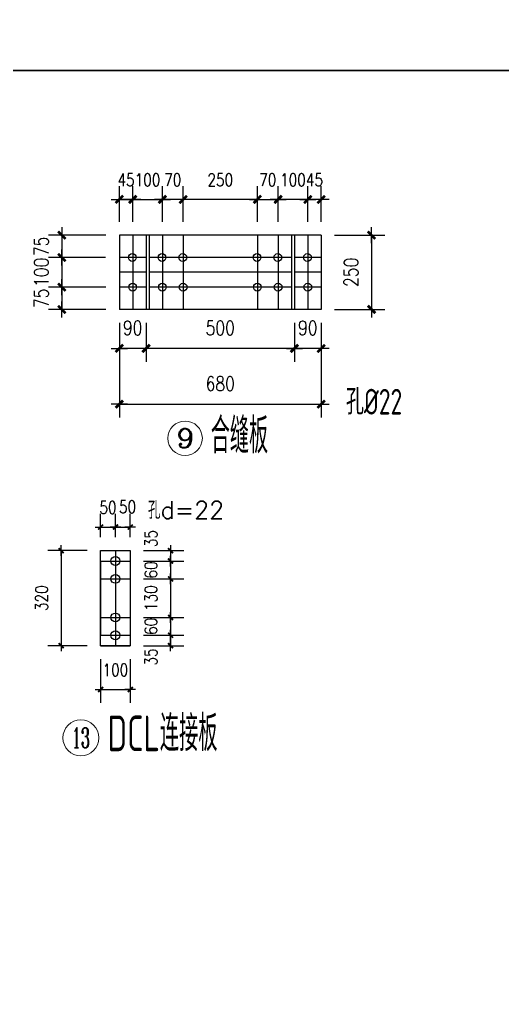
# Model space of a CAD drawing. Header units: millimetres. Extents: x 2451220 to 4527627, y -5186613 to -1639140.
# Drawn here: x 2491693 to 2494944, y -1795313 to -1788656 of the extents above; entities that cross this region are included whole.
import ezdxf
from ezdxf.enums import TextEntityAlignment as Align

# ---------------------------------------------------------------- set-up
doc = ezdxf.new("R2010")
doc.units = ezdxf.units.MM
doc.header["$LTSCALE"] = 1000
doc.header["$PDMODE"] = 34
doc.linetypes.add('CENTER', pattern=[50.8, 31.75, -6.35, 6.35, -6.35])
doc.layers.add('轴线层', color=1, linetype='CENTER', lineweight=15)
doc.layers.add('钢架', color=7, linetype='Continuous', lineweight=25)
doc.styles.add('COMPLEX', font='COMPLEX')
doc.styles.add('DIM_FONT', font='simplex.shx', dxfattribs={"width": 0.8, "bigfont": 'hztxt.shx'})
doc.styles.add('hz', font='gbenor.shx', dxfattribs={"width": 0.75, "height": 100, "bigfont": 'gbcbig.shx'})
doc.styles.get("Standard").update_dxf_attribs({"font": 'txt', "bigfont": 'gbcbig.shx'})
doc.styles.add('TSSD_Label', font='Tssdeng.shx', dxfattribs={"width": 0.7, "bigfont": 'hztxt.shx'})
doc.dimstyles.new('WGH(2)', dxfattribs={"dimscale": 1.2, "dimtxt": 100, "dimasz": 0.5, "dimexe": 75, "dimexo": 75, "dimgap": 75, "dimtad": 1, "dimdec": 0, "dimlfac": 0.5, "dimzin": 0, "dimdsep": 46, "dimtxsty": 'DIM_FONT', "dimblk1": '_DIMX', "dimblk2": '_DIMX', "dimsah": 1, "dimcen": 0.09, "dimclrd": 3, "dimclre": 3, "dimclrt": 7, "dimadec": 0, "dimazin": 0, "dimtfac": 1, "dimtdec": 0, "dimtix": 1, "dimtmove": 2, "dimatfit": 3, "dimldrblk": '_DIMX', "dimfxl": 1, "dimtolj": 1, "dimtzin": 0, "dimarcsym": 0})

# ---------------------------------------------------------------- blocks, each defined once
blk = doc.blocks.new('_DIMX')
blk.add_line((-150, 0), (150, 0))
at = {"const_width": 50}
blk.add_lwpolyline([(-70, -70), (70, 70)], dxfattribs=at)
blk = doc.blocks.new('*D2335')
at = {"color": 3, "lineweight": -2}
for p, q in [((2493633.8, -1790017.1), (2493633.8, -1789776.3)), ((2493723.8, -1790017.1), (2493723.8, -1789776.3)), ((2493633.4, -1789866.3), (2493633, -1789866.3)), ((2493723.8, -1789866.3), (2493633.8, -1789866.3)), ((2493724.1, -1789866.3), (2493724.5, -1789866.3))]:
    blk.add_line(p, q, dxfattribs=at)
at = {"layer": 'Defpoints', "color": 0}
for p in [(2493633.8, -1789866.3), (2493633.8, -1790107.1), (2493723.8, -1790107.1)]:
    blk.add_point(p, dxfattribs=at)
at = {"color": 3, "lineweight": -2, "xscale": 0.36, "yscale": 0.36, "zscale": 0.36}
blk.add_blockref('_DIMX', (2493633.8, -1789866.3), dxfattribs=at)
at = {"color": 3, "lineweight": -2, "xscale": 0.36, "yscale": 0.36, "zscale": 0.36, "rotation": 180}
blk.add_blockref('_DIMX', (2493723.8, -1789866.3), dxfattribs=at)
at = {"color": 7, "insert": (2493678.8, -1789734.3), "char_height": 84, "attachment_point": 5, "style": 'DIM_FONT'}
blk.add_mtext('\\A1;45', dxfattribs=at)
blk = doc.blocks.new('*D2336')
at = {"color": 3, "lineweight": -2}
for p, q in [((2493433.8, -1790017.1), (2493433.8, -1789776.3)), ((2493633.8, -1789927.1), (2493633.8, -1789776.3)), ((2493433.4, -1789866.3), (2493433, -1789866.3)), ((2493633.8, -1789866.3), (2493433.8, -1789866.3)), ((2493634.1, -1789866.3), (2493634.5, -1789866.3))]:
    blk.add_line(p, q, dxfattribs=at)
at = {"layer": 'Defpoints', "color": 0}
for p in [(2493433.8, -1789866.3), (2493633.8, -1790017.1), (2493433.8, -1790107.1)]:
    blk.add_point(p, dxfattribs=at)
at = {"color": 3, "lineweight": -2, "xscale": 0.36, "yscale": 0.36, "zscale": 0.36}
blk.add_blockref('_DIMX', (2493433.8, -1789866.3), dxfattribs=at)
at = {"color": 3, "lineweight": -2, "xscale": 0.36, "yscale": 0.36, "zscale": 0.36, "rotation": 180}
blk.add_blockref('_DIMX', (2493633.8, -1789866.3), dxfattribs=at)
at = {"color": 7, "insert": (2493533.8, -1789734.3), "char_height": 84, "attachment_point": 5, "style": 'DIM_FONT'}
blk.add_mtext('\\A1;100', dxfattribs=at)
blk = doc.blocks.new('*D510')
at = {"color": 3, "lineweight": -2}
for p, q in [((2492793.8, -1790017.1), (2492793.8, -1789776.3)), ((2493293.8, -1790017.1), (2493293.8, -1789776.3)), ((2493293.4, -1789866.3), (2492794.1, -1789866.3))]:
    blk.add_line(p, q, dxfattribs=at)
at = {"layer": 'Defpoints', "color": 0}
for p in [(2492793.8, -1789866.3), (2492793.8, -1790107.1), (2493293.8, -1790107.1)]:
    blk.add_point(p, dxfattribs=at)
at = {"color": 3, "lineweight": -2, "xscale": 0.36, "yscale": 0.36, "zscale": 0.36, "rotation": 180}
blk.add_blockref('_DIMX', (2492793.8, -1789866.3), dxfattribs=at)
at = {"color": 3, "lineweight": -2, "xscale": 0.36, "yscale": 0.36, "zscale": 0.36}
blk.add_blockref('_DIMX', (2493293.8, -1789866.3), dxfattribs=at)
at = {"color": 7, "insert": (2493043.8, -1789734.3), "char_height": 84, "attachment_point": 5, "style": 'DIM_FONT'}
blk.add_mtext('\\A1;250', dxfattribs=at)
blk = doc.blocks.new('*D2337')
at = {"color": 3, "lineweight": -2}
for p, q in [((2492363.8, -1790017.1), (2492363.8, -1789776.3)), ((2492453.8, -1790017.1), (2492453.8, -1789776.3)), ((2492363.4, -1789866.3), (2492363, -1789866.3)), ((2492453.8, -1789866.3), (2492363.8, -1789866.3)), ((2492454.1, -1789866.3), (2492454.5, -1789866.3))]:
    blk.add_line(p, q, dxfattribs=at)
at = {"layer": 'Defpoints', "color": 0}
for p in [(2492363.8, -1789866.3), (2492363.8, -1790107.1), (2492453.8, -1790107.1)]:
    blk.add_point(p, dxfattribs=at)
at = {"color": 3, "lineweight": -2, "xscale": 0.36, "yscale": 0.36, "zscale": 0.36}
blk.add_blockref('_DIMX', (2492363.8, -1789866.3), dxfattribs=at)
at = {"color": 3, "lineweight": -2, "xscale": 0.36, "yscale": 0.36, "zscale": 0.36, "rotation": 180}
blk.add_blockref('_DIMX', (2492453.8, -1789866.3), dxfattribs=at)
at = {"color": 7, "insert": (2492408.8, -1789734.3), "char_height": 84, "attachment_point": 5, "style": 'DIM_FONT'}
blk.add_mtext('\\A1;45', dxfattribs=at)
blk = doc.blocks.new('*D2338')
at = {"color": 3, "lineweight": -2}
for p, q in [((2493813.8, -1790107.1), (2494153.6, -1790107.1)), ((2494063.6, -1790107.5), (2494063.6, -1790606.7)), ((2493813.8, -1790607.1), (2494153.6, -1790607.1))]:
    blk.add_line(p, q, dxfattribs=at)
at = {"layer": 'Defpoints', "color": 0}
for p in [(2493723.8, -1790107.1), (2493723.8, -1790607.1), (2494063.6, -1790607.1)]:
    blk.add_point(p, dxfattribs=at)
at = {"color": 3, "lineweight": -2, "xscale": 0.36, "yscale": 0.36, "zscale": 0.36}
for p, rotation in [((2494063.6, -1790107.1), 90), ((2494063.6, -1790607.1), 270)]:
    blk.add_blockref('_DIMX', p, dxfattribs=dict(at, rotation=rotation))
at = {"color": 7, "insert": (2493925.6, -1790357.1), "char_height": 96, "attachment_point": 5, "rotation": 90, "style": 'DIM_FONT'}
blk.add_mtext('\\A1;250', dxfattribs=at)
blk = doc.blocks.new('*D511')
at = {"color": 3, "lineweight": -2}
for p, q in [((2493543.8, -1790697.1), (2493543.8, -1790959.5)), ((2493723.8, -1790697.1), (2493723.8, -1790959.5)), ((2493543.4, -1790869.5), (2493543, -1790869.5)), ((2493723.8, -1790869.5), (2493543.8, -1790869.5)), ((2493724.1, -1790869.5), (2493724.5, -1790869.5))]:
    blk.add_line(p, q, dxfattribs=at)
at = {"layer": 'Defpoints', "color": 0}
for p in [(2493543.8, -1790607.1), (2493723.8, -1790607.1), (2493543.8, -1790869.5)]:
    blk.add_point(p, dxfattribs=at)
at = {"color": 3, "lineweight": -2, "xscale": 0.36, "yscale": 0.36, "zscale": 0.36}
blk.add_blockref('_DIMX', (2493543.8, -1790869.5), dxfattribs=at)
at = {"color": 3, "lineweight": -2, "xscale": 0.36, "yscale": 0.36, "zscale": 0.36, "rotation": 180}
blk.add_blockref('_DIMX', (2493723.8, -1790869.5), dxfattribs=at)
at = {"color": 7, "insert": (2493633.8, -1790731.5), "char_height": 96, "attachment_point": 5, "style": 'DIM_FONT'}
blk.add_mtext('\\A1;90', dxfattribs=at)
blk = doc.blocks.new('*D2339')
at = {"color": 3, "lineweight": -2}
for p, q in [((2492543.8, -1790697.1), (2492543.8, -1790959.5)), ((2493543.8, -1790697.1), (2493543.8, -1790959.5)), ((2493543.4, -1790869.5), (2492544.1, -1790869.5))]:
    blk.add_line(p, q, dxfattribs=at)
at = {"layer": 'Defpoints', "color": 0}
for p in [(2492543.8, -1790607.1), (2493543.8, -1790607.1), (2492543.8, -1790869.5)]:
    blk.add_point(p, dxfattribs=at)
at = {"color": 3, "lineweight": -2, "xscale": 0.36, "yscale": 0.36, "zscale": 0.36, "rotation": 180}
blk.add_blockref('_DIMX', (2492543.8, -1790869.5), dxfattribs=at)
at = {"color": 3, "lineweight": -2, "xscale": 0.36, "yscale": 0.36, "zscale": 0.36}
blk.add_blockref('_DIMX', (2493543.8, -1790869.5), dxfattribs=at)
at = {"color": 7, "insert": (2493043.8, -1790731.5), "char_height": 96, "attachment_point": 5, "style": 'DIM_FONT'}
blk.add_mtext('\\A1;500', dxfattribs=at)
blk = doc.blocks.new('*D2340')
at = {"color": 3, "lineweight": -2}
for p, q in [((2492363.8, -1790697.1), (2492363.8, -1790959.5)), ((2492543.8, -1790697.1), (2492543.8, -1790959.5)), ((2492363.4, -1790869.5), (2492363, -1790869.5)), ((2492543.8, -1790869.5), (2492363.8, -1790869.5)), ((2492544.1, -1790869.5), (2492544.5, -1790869.5))]:
    blk.add_line(p, q, dxfattribs=at)
at = {"layer": 'Defpoints', "color": 0}
for p in [(2492363.8, -1790607.1), (2492543.8, -1790607.1), (2492363.8, -1790869.5)]:
    blk.add_point(p, dxfattribs=at)
at = {"color": 3, "lineweight": -2, "xscale": 0.36, "yscale": 0.36, "zscale": 0.36}
blk.add_blockref('_DIMX', (2492363.8, -1790869.5), dxfattribs=at)
at = {"color": 3, "lineweight": -2, "xscale": 0.36, "yscale": 0.36, "zscale": 0.36, "rotation": 180}
blk.add_blockref('_DIMX', (2492543.8, -1790869.5), dxfattribs=at)
at = {"color": 7, "insert": (2492453.8, -1790731.5), "char_height": 96, "attachment_point": 5, "style": 'DIM_FONT'}
blk.add_mtext('\\A1;90', dxfattribs=at)
blk = doc.blocks.new('*D2341')
at = {"color": 3, "lineweight": -2}
for p, q in [((2492363.8, -1790697.1), (2492363.8, -1791335.1)), ((2493723.8, -1790697.1), (2493723.8, -1791335.1)), ((2492364.1, -1791245.1), (2493723.4, -1791245.1))]:
    blk.add_line(p, q, dxfattribs=at)
at = {"layer": 'Defpoints', "color": 0}
for p in [(2492363.8, -1790607.1), (2493723.8, -1790607.1), (2493723.8, -1791245.1)]:
    blk.add_point(p, dxfattribs=at)
at = {"color": 3, "lineweight": -2, "xscale": 0.36, "yscale": 0.36, "zscale": 0.36, "rotation": 180}
blk.add_blockref('_DIMX', (2492363.8, -1791245.1), dxfattribs=at)
at = {"color": 3, "lineweight": -2, "xscale": 0.36, "yscale": 0.36, "zscale": 0.36}
blk.add_blockref('_DIMX', (2493723.8, -1791245.1), dxfattribs=at)
at = {"color": 7, "insert": (2493043.8, -1791107.1), "char_height": 96, "attachment_point": 5, "style": 'DIM_FONT'}
blk.add_mtext('\\A1;680', dxfattribs=at)
blk = doc.blocks.new('*D512')
at = {"color": 3, "lineweight": -2}
for p, q in [((2492273.8, -1790107.1), (2491886.3, -1790107.1)), ((2491976.3, -1790106.7), (2491976.3, -1790106.4)), ((2491976.3, -1790107.1), (2491976.3, -1790257.3)), ((2492271.6, -1790257.3), (2491886.3, -1790257.3)), ((2491976.3, -1790257.7), (2491976.3, -1790258.1))]:
    blk.add_line(p, q, dxfattribs=at)
at = {"layer": 'Defpoints', "color": 0}
for p in [(2492363.8, -1790107.1), (2491976.3, -1790257.3), (2492361.6, -1790257.3)]:
    blk.add_point(p, dxfattribs=at)
at = {"color": 3, "lineweight": -2, "xscale": 0.36, "yscale": 0.36, "zscale": 0.36}
for p, rotation in [((2491976.3, -1790107.1), 270), ((2491976.3, -1790257.3), 90)]:
    blk.add_blockref('_DIMX', p, dxfattribs=dict(at, rotation=rotation))
at = {"color": 7, "insert": (2491838.3, -1790182.2), "char_height": 96, "attachment_point": 5, "rotation": 90, "style": 'DIM_FONT'}
blk.add_mtext('\\A1;75', dxfattribs=at)
blk = doc.blocks.new('*D2342')
at = {"color": 3, "lineweight": -2}
for p, q in [((2492271.6, -1790257.3), (2491886.3, -1790257.3)), ((2491976.3, -1790257), (2491976.3, -1790256.6)), ((2491976.3, -1790257.3), (2491976.3, -1790457.1)), ((2492273.8, -1790457.1), (2491886.3, -1790457.1)), ((2491976.3, -1790457.5), (2491976.3, -1790457.8))]:
    blk.add_line(p, q, dxfattribs=at)
at = {"layer": 'Defpoints', "color": 0}
for p in [(2492361.6, -1790257.3), (2491976.3, -1790457.1), (2492363.8, -1790457.1)]:
    blk.add_point(p, dxfattribs=at)
at = {"color": 3, "lineweight": -2, "xscale": 0.36, "yscale": 0.36, "zscale": 0.36}
for p, rotation in [((2491976.3, -1790257.3), 270), ((2491976.3, -1790457.1), 90)]:
    blk.add_blockref('_DIMX', p, dxfattribs=dict(at, rotation=rotation))
at = {"color": 7, "insert": (2491838.3, -1790357.2), "char_height": 96, "attachment_point": 5, "rotation": 90, "style": 'DIM_FONT'}
blk.add_mtext('\\A1;100', dxfattribs=at)
blk = doc.blocks.new('*D2343')
at = {"color": 3, "lineweight": -2}
for p, q in [((2492273.8, -1790457.1), (2491886.3, -1790457.1)), ((2491976.3, -1790456.7), (2491976.3, -1790456.4)), ((2491976.3, -1790457.1), (2491976.3, -1790607.1)), ((2492273.8, -1790607.1), (2491886.3, -1790607.1)), ((2491976.3, -1790607.5), (2491976.3, -1790607.8))]:
    blk.add_line(p, q, dxfattribs=at)
at = {"layer": 'Defpoints', "color": 0}
for p in [(2492363.8, -1790457.1), (2491976.3, -1790607.1), (2492363.8, -1790607.1)]:
    blk.add_point(p, dxfattribs=at)
at = {"color": 3, "lineweight": -2, "xscale": 0.36, "yscale": 0.36, "zscale": 0.36}
for p, rotation in [((2491976.3, -1790457.1), 270), ((2491976.3, -1790607.1), 90)]:
    blk.add_blockref('_DIMX', p, dxfattribs=dict(at, rotation=rotation))
at = {"color": 7, "insert": (2491838.3, -1790532.1), "char_height": 96, "attachment_point": 5, "rotation": 90, "style": 'DIM_FONT'}
blk.add_mtext('\\A1;75', dxfattribs=at)
blk = doc.blocks.new('*D2344')
at = {"color": 3, "lineweight": -2}
for p, q in [((2492453.8, -1789927.1), (2492453.8, -1789776.3)), ((2492653.8, -1790017.1), (2492653.8, -1789776.3)), ((2492453.4, -1789866.3), (2492453, -1789866.3)), ((2492453.8, -1789866.3), (2492653.8, -1789866.3)), ((2492654.1, -1789866.3), (2492654.5, -1789866.3))]:
    blk.add_line(p, q, dxfattribs=at)
at = {"layer": 'Defpoints', "color": 0}
for p in [(2492653.8, -1789866.3), (2492453.8, -1790017.1), (2492653.8, -1790107.1)]:
    blk.add_point(p, dxfattribs=at)
at = {"color": 3, "lineweight": -2, "xscale": 0.36, "yscale": 0.36, "zscale": 0.36}
blk.add_blockref('_DIMX', (2492453.8, -1789866.3), dxfattribs=at)
at = {"color": 3, "lineweight": -2, "xscale": 0.36, "yscale": 0.36, "zscale": 0.36, "rotation": 180}
blk.add_blockref('_DIMX', (2492653.8, -1789866.3), dxfattribs=at)
at = {"color": 7, "insert": (2492553.8, -1789734.3), "char_height": 84, "attachment_point": 5, "style": 'DIM_FONT'}
blk.add_mtext('\\A1;100', dxfattribs=at)
blk = doc.blocks.new('*D513')
at = {"color": 3, "lineweight": -2}
for p, q in [((2492653.8, -1790017.1), (2492653.8, -1789776.3)), ((2492793.8, -1790017.1), (2492793.8, -1789776.3)), ((2492653.4, -1789866.3), (2492653, -1789866.3)), ((2492793.8, -1789866.3), (2492653.8, -1789866.3)), ((2492794.1, -1789866.3), (2492794.5, -1789866.3))]:
    blk.add_line(p, q, dxfattribs=at)
at = {"layer": 'Defpoints', "color": 0}
for p in [(2492653.8, -1789866.3), (2492653.8, -1790107.1), (2492793.8, -1790107.1)]:
    blk.add_point(p, dxfattribs=at)
at = {"color": 3, "lineweight": -2, "xscale": 0.36, "yscale": 0.36, "zscale": 0.36}
blk.add_blockref('_DIMX', (2492653.8, -1789866.3), dxfattribs=at)
at = {"color": 3, "lineweight": -2, "xscale": 0.36, "yscale": 0.36, "zscale": 0.36, "rotation": 180}
blk.add_blockref('_DIMX', (2492793.8, -1789866.3), dxfattribs=at)
at = {"color": 7, "insert": (2492723.8, -1789734.3), "char_height": 84, "attachment_point": 5, "style": 'DIM_FONT'}
blk.add_mtext('\\A1;70', dxfattribs=at)
blk = doc.blocks.new('轴线标号')
at = {"lineweight": 13}
blk.add_circle((0, 0), 0.5, dxfattribs=at)
at = {"layer": '钢架', "lineweight": 13, "style": 'COMPLEX', "width": 1.041667}
blk.add_attdef('A', text='', height=0.56, dxfattribs=at).set_placement((-0.25, -0.28), (0.25, -0.28), align=Align.FIT)
blk = doc.blocks.new('*D2351')
at = {"color": 3, "lineweight": -2}
for p, q in [((2492147.3, -1792231.4), (2491882.2, -1792231.4)), ((2491972.2, -1792231.6), (2491972.2, -1792871.1)), ((2492147.3, -1792871.4), (2491882.2, -1792871.4))]:
    blk.add_line(p, q, dxfattribs=at)
at = {"layer": 'Defpoints', "color": 0}
for p in [(2492237.3, -1792231.4), (2491972.2, -1792871.4), (2492237.3, -1792871.4)]:
    blk.add_point(p, dxfattribs=at)
at = {"color": 3, "lineweight": -2, "xscale": 0.24, "yscale": 0.24, "zscale": 0.24}
for p, rotation in [((2491972.2, -1792231.4), 90), ((2491972.2, -1792871.4), 270)]:
    blk.add_blockref('_DIMX', p, dxfattribs=dict(at, rotation=rotation))
at = {"color": 7, "insert": (2491840.2, -1792551.4), "char_height": 84, "attachment_point": 5, "rotation": 90, "style": 'DIM_FONT'}
blk.add_mtext('\\A1;320', dxfattribs=at)
blk = doc.blocks.new('*D2352')
at = {"color": 3, "lineweight": -2}
for p, q in [((2492527.3, -1792231.4), (2492798.9, -1792231.4)), ((2492708.9, -1792231.1), (2492708.9, -1792230.9)), ((2492708.9, -1792231.4), (2492708.9, -1792301.4)), ((2492527.3, -1792301.4), (2492798.9, -1792301.4)), ((2492708.9, -1792301.6), (2492708.9, -1792301.9))]:
    blk.add_line(p, q, dxfattribs=at)
at = {"layer": 'Defpoints', "color": 0}
for p in [(2492437.3, -1792231.4), (2492437.3, -1792301.4), (2492708.9, -1792301.4)]:
    blk.add_point(p, dxfattribs=at)
at = {"color": 3, "lineweight": -2, "xscale": 0.24, "yscale": 0.24, "zscale": 0.24}
for p, rotation in [((2492708.9, -1792231.4), 270), ((2492708.9, -1792301.4), 90)]:
    blk.add_blockref('_DIMX', p, dxfattribs=dict(at, rotation=rotation))
at = {"color": 7, "insert": (2492576.9, -1792150.1), "char_height": 84, "attachment_point": 5, "rotation": 90, "style": 'DIM_FONT'}
blk.add_mtext('\\A1;35', dxfattribs=at)
blk = doc.blocks.new('*D2353')
at = {"color": 3, "lineweight": -2}
for p, q in [((2492527.3, -1792301.4), (2492798.9, -1792301.4)), ((2492708.9, -1792301.1), (2492708.9, -1792300.9)), ((2492708.9, -1792301.4), (2492708.9, -1792421.4)), ((2492527.3, -1792421.4), (2492798.9, -1792421.4)), ((2492708.9, -1792421.6), (2492708.9, -1792421.9))]:
    blk.add_line(p, q, dxfattribs=at)
at = {"layer": 'Defpoints', "color": 0}
for p in [(2492437.3, -1792301.4), (2492437.3, -1792421.4), (2492708.9, -1792421.4)]:
    blk.add_point(p, dxfattribs=at)
at = {"color": 3, "lineweight": -2, "xscale": 0.24, "yscale": 0.24, "zscale": 0.24}
for p, rotation in [((2492708.9, -1792301.4), 270), ((2492708.9, -1792421.4), 90)]:
    blk.add_blockref('_DIMX', p, dxfattribs=dict(at, rotation=rotation))
at = {"color": 7, "insert": (2492576.9, -1792361.4), "char_height": 84, "attachment_point": 5, "rotation": 90, "style": 'DIM_FONT'}
blk.add_mtext('\\A1;60', dxfattribs=at)
blk = doc.blocks.new('*D2354')
at = {"color": 3, "lineweight": -2}
for p, q in [((2492527.3, -1792421.4), (2492798.9, -1792421.4)), ((2492708.9, -1792421.1), (2492708.9, -1792420.9)), ((2492708.9, -1792421.4), (2492708.9, -1792681.4)), ((2492527.3, -1792681.4), (2492798.9, -1792681.4)), ((2492708.9, -1792681.6), (2492708.9, -1792681.9))]:
    blk.add_line(p, q, dxfattribs=at)
at = {"layer": 'Defpoints', "color": 0}
for p in [(2492437.3, -1792421.4), (2492437.3, -1792681.4), (2492708.9, -1792681.4)]:
    blk.add_point(p, dxfattribs=at)
at = {"color": 3, "lineweight": -2, "xscale": 0.24, "yscale": 0.24, "zscale": 0.24}
for p, rotation in [((2492708.9, -1792421.4), 270), ((2492708.9, -1792681.4), 90)]:
    blk.add_blockref('_DIMX', p, dxfattribs=dict(at, rotation=rotation))
at = {"color": 7, "insert": (2492576.9, -1792551.4), "char_height": 84, "attachment_point": 5, "rotation": 90, "style": 'DIM_FONT'}
blk.add_mtext('\\A1;130', dxfattribs=at)
blk = doc.blocks.new('*D2355')
at = {"color": 3, "lineweight": -2}
for p, q in [((2492527.3, -1792681.4), (2492798.9, -1792681.4)), ((2492708.9, -1792681.1), (2492708.9, -1792680.9)), ((2492708.9, -1792681.4), (2492708.9, -1792801.4)), ((2492527.3, -1792801.4), (2492798.9, -1792801.4)), ((2492708.9, -1792801.6), (2492708.9, -1792801.9))]:
    blk.add_line(p, q, dxfattribs=at)
at = {"layer": 'Defpoints', "color": 0}
for p in [(2492437.3, -1792681.4), (2492437.3, -1792801.4), (2492708.9, -1792801.4)]:
    blk.add_point(p, dxfattribs=at)
at = {"color": 3, "lineweight": -2, "xscale": 0.24, "yscale": 0.24, "zscale": 0.24}
for p, rotation in [((2492708.9, -1792681.4), 270), ((2492708.9, -1792801.4), 90)]:
    blk.add_blockref('_DIMX', p, dxfattribs=dict(at, rotation=rotation))
at = {"color": 7, "insert": (2492576.9, -1792741.4), "char_height": 84, "attachment_point": 5, "rotation": 90, "style": 'DIM_FONT'}
blk.add_mtext('\\A1;60', dxfattribs=at)
blk = doc.blocks.new('*D2356')
at = {"color": 3, "lineweight": -2}
for p, q in [((2492527.3, -1792801.4), (2492798.9, -1792801.4)), ((2492708.9, -1792801.1), (2492708.9, -1792800.9)), ((2492708.9, -1792801.4), (2492708.9, -1792871.4)), ((2492527.3, -1792871.4), (2492798.9, -1792871.4)), ((2492708.9, -1792871.6), (2492708.9, -1792871.9))]:
    blk.add_line(p, q, dxfattribs=at)
at = {"layer": 'Defpoints', "color": 0}
for p in [(2492437.3, -1792801.4), (2492437.3, -1792871.4), (2492708.9, -1792871.4)]:
    blk.add_point(p, dxfattribs=at)
at = {"color": 3, "lineweight": -2, "xscale": 0.24, "yscale": 0.24, "zscale": 0.24}
for p, rotation in [((2492708.9, -1792801.4), 270), ((2492708.9, -1792871.4), 90)]:
    blk.add_blockref('_DIMX', p, dxfattribs=dict(at, rotation=rotation))
at = {"color": 7, "insert": (2492576.9, -1792947.7), "char_height": 84, "attachment_point": 5, "rotation": 90, "style": 'DIM_FONT'}
blk.add_mtext('\\A1;35', dxfattribs=at)
blk = doc.blocks.new('*D2357')
at = {"color": 3, "lineweight": -2}
for p, q in [((2492237.3, -1792141.4), (2492237.3, -1791982.5)), ((2492337.3, -1792141.4), (2492337.3, -1791982.5)), ((2492237, -1792072.5), (2492236.8, -1792072.5)), ((2492237.3, -1792072.5), (2492337.3, -1792072.5)), ((2492337.5, -1792072.5), (2492337.7, -1792072.5))]:
    blk.add_line(p, q, dxfattribs=at)
at = {"layer": 'Defpoints', "color": 0}
for p in [(2492337.3, -1792072.5), (2492237.3, -1792231.4), (2492337.3, -1792231.4)]:
    blk.add_point(p, dxfattribs=at)
at = {"color": 3, "lineweight": -2, "xscale": 0.24, "yscale": 0.24, "zscale": 0.24}
blk.add_blockref('_DIMX', (2492237.3, -1792072.5), dxfattribs=at)
at = {"color": 3, "lineweight": -2, "xscale": 0.24, "yscale": 0.24, "zscale": 0.24, "rotation": 180}
blk.add_blockref('_DIMX', (2492337.3, -1792072.5), dxfattribs=at)
at = {"color": 7, "insert": (2492287.3, -1791940.5), "char_height": 84, "attachment_point": 5, "style": 'DIM_FONT'}
blk.add_mtext('\\A1;50', dxfattribs=at)
blk = doc.blocks.new('*D2358')
at = {"color": 3, "lineweight": -2}
for p, q in [((2492337.3, -1792141.4), (2492337.3, -1791982.5)), ((2492437.3, -1792141.4), (2492437.3, -1791982.5)), ((2492337, -1792072.5), (2492336.8, -1792072.5)), ((2492337.3, -1792072.5), (2492437.3, -1792072.5)), ((2492437.5, -1792072.5), (2492437.7, -1792072.5))]:
    blk.add_line(p, q, dxfattribs=at)
at = {"layer": 'Defpoints', "color": 0}
for p in [(2492437.3, -1792072.5), (2492337.3, -1792231.4), (2492437.3, -1792231.4)]:
    blk.add_point(p, dxfattribs=at)
at = {"color": 3, "lineweight": -2, "xscale": 0.24, "yscale": 0.24, "zscale": 0.24}
blk.add_blockref('_DIMX', (2492337.3, -1792072.5), dxfattribs=at)
at = {"color": 3, "lineweight": -2, "xscale": 0.24, "yscale": 0.24, "zscale": 0.24, "rotation": 180}
blk.add_blockref('_DIMX', (2492437.3, -1792072.5), dxfattribs=at)
at = {"color": 7, "insert": (2492419.1, -1791936.6), "char_height": 84, "attachment_point": 5, "style": 'DIM_FONT'}
blk.add_mtext('\\A1;50', dxfattribs=at)
blk = doc.blocks.new('*D2359')
at = {"color": 3, "lineweight": -2}
for p, q in [((2492237.3, -1792961.4), (2492237.3, -1793256.6)), ((2492437.3, -1792961.4), (2492437.3, -1793256.6)), ((2492237, -1793166.6), (2492236.8, -1793166.6)), ((2492237.3, -1793166.6), (2492437.3, -1793166.6)), ((2492437.5, -1793166.6), (2492437.7, -1793166.6))]:
    blk.add_line(p, q, dxfattribs=at)
at = {"layer": 'Defpoints', "color": 0}
for p in [(2492237.3, -1792871.4), (2492437.3, -1792871.4), (2492437.3, -1793166.6)]:
    blk.add_point(p, dxfattribs=at)
at = {"color": 3, "lineweight": -2, "xscale": 0.24, "yscale": 0.24, "zscale": 0.24}
blk.add_blockref('_DIMX', (2492237.3, -1793166.6), dxfattribs=at)
at = {"color": 3, "lineweight": -2, "xscale": 0.24, "yscale": 0.24, "zscale": 0.24, "rotation": 180}
blk.add_blockref('_DIMX', (2492437.3, -1793166.6), dxfattribs=at)
at = {"color": 7, "insert": (2492337.3, -1793034.6), "char_height": 84, "attachment_point": 5, "style": 'DIM_FONT'}
blk.add_mtext('\\A1;100', dxfattribs=at)
blk = doc.blocks.new('*D514')
at = {"color": 3, "lineweight": -2}
for p, q in [((2493293.8, -1790017.1), (2493293.8, -1789776.3)), ((2493433.8, -1790017.1), (2493433.8, -1789776.3)), ((2493293.4, -1789866.3), (2493293, -1789866.3)), ((2493293.8, -1789866.3), (2493433.8, -1789866.3)), ((2493434.1, -1789866.3), (2493434.5, -1789866.3))]:
    blk.add_line(p, q, dxfattribs=at)
at = {"layer": 'Defpoints', "color": 0}
for p in [(2493433.8, -1789866.3), (2493293.8, -1790107.1), (2493433.8, -1790107.1)]:
    blk.add_point(p, dxfattribs=at)
at = {"color": 3, "lineweight": -2, "xscale": 0.36, "yscale": 0.36, "zscale": 0.36}
blk.add_blockref('_DIMX', (2493293.8, -1789866.3), dxfattribs=at)
at = {"color": 3, "lineweight": -2, "xscale": 0.36, "yscale": 0.36, "zscale": 0.36, "rotation": 180}
blk.add_blockref('_DIMX', (2493433.8, -1789866.3), dxfattribs=at)
at = {"color": 7, "insert": (2493363.8, -1789734.3), "char_height": 84, "attachment_point": 5, "style": 'DIM_FONT'}
blk.add_mtext('\\A1;70', dxfattribs=at)

msp = doc.modelspace()

# ---------------------------------------------------------------- linework, layer by layer
for p, q in [((2493723.8, -1790107.1), (2492363.8, -1790107.1)), ((2492363.8, -1790107.1), (2492363.8, -1790607.1)), ((2492453.8, -1790107.1), (2492453.8, -1790607.1)), ((2492543.8, -1790107.1), (2492543.8, -1790607.1)), ((2492563.8, -1790107.1), (2492563.8, -1790607.1)), ((2492653.8, -1790107.1), (2492653.8, -1790607.1)), ((2492793.8, -1790107.1), (2492793.8, -1790607.1)), ((2493293.8, -1790107.1), (2493293.8, -1790607.1)), ((2493433.8, -1790107.1), (2493433.8, -1790607.1)), ((2493523.8, -1790107.1), (2493523.8, -1790607.1)), ((2493543.8, -1790107.1), (2493543.8, -1790607.1)), ((2493633.8, -1790107.1), (2493633.8, -1790607.1)), ((2493723.8, -1790107.1), (2493723.8, -1790607.1)), ((2492541.6, -1790257.3), (2492361.6, -1790257.3)), ((2493521.6, -1790257.3), (2492561.6, -1790257.3)), ((2493721.6, -1790257.3), (2493541.6, -1790257.3)), ((2492543.8, -1790357.1), (2492363.8, -1790357.1)), ((2493523.8, -1790357.1), (2492563.8, -1790357.1)), ((2493723.8, -1790357.1), (2493543.8, -1790357.1)), ((2492543.8, -1790457.1), (2492363.8, -1790457.1)), ((2493523.8, -1790457.1), (2492563.8, -1790457.1)), ((2493723.8, -1790457.1), (2493543.8, -1790457.1)), ((2493723.8, -1790607.1), (2492363.8, -1790607.1)), ((2492237.3, -1792231.4), (2492437.3, -1792231.4)), ((2492337.3, -1792231.4), (2492337.3, -1792871.4)), ((2492237.3, -1792301.4), (2492237.3, -1792801.4)), ((2492237.3, -1792301.4), (2492437.3, -1792301.4)), ((2492237.3, -1792301.4), (2492437.3, -1792301.4)), ((2492437.3, -1792301.4), (2492437.3, -1792801.4)), ((2492237.3, -1792421.4), (2492437.3, -1792421.4)), ((2492237.3, -1792681.4), (2492437.3, -1792681.4)), ((2492237.3, -1792801.4), (2492437.3, -1792801.4)), ((2492237.3, -1792871.4), (2492437.3, -1792871.4))]:
    msp.add_line(p, q)
for points in [[(2499972, -1788999.2), (2483552.7, -1788999.2), (2483552.7, -1776042.3), (2499972, -1776042.3)], [(2499972, -1801956.2), (2483552.7, -1801956.2), (2483552.7, -1788999.2), (2499972, -1788999.2)], [(2492237.3, -1792231.4), (2492437.3, -1792231.4), (2492437.3, -1792871.4), (2492237.3, -1792871.4)]]:
    msp.add_lwpolyline(points, close=True)
for centre, radius in [((2492451.6, -1790257.3), 26), ((2492651.6, -1790257.3), 26), ((2492791.6, -1790257.3), 26), ((2493291.6, -1790257.3), 26), ((2493431.6, -1790257.3), 26), ((2493631.6, -1790257.3), 26), ((2492453.8, -1790457.1), 26), ((2492653.8, -1790457.1), 26), ((2492793.8, -1790457.1), 26), ((2493293.8, -1790457.1), 26), ((2493433.8, -1790457.1), 26), ((2493633.8, -1790457.1), 26), ((2492337.3, -1792301.4), 30), ((2492337.3, -1792421.4), 30), ((2492337.3, -1792681.4), 30), ((2492337.3, -1792801.4), 30)]:
    msp.add_circle(centre, radius)

# ---------------------------------------------------------------- block references
ref = msp.add_blockref('轴线标号', (2492806.9, -1791474.9), dxfattribs=dict(xscale=-232.4988107294776, yscale=232.4988107294776, zscale=232.4988107293054))
ref.add_attrib('A', '9', dxfattribs={"layer": '钢架', "lineweight": 13, "height": 130.2, "style": 'COMPLEX', "width": 1.339286}).set_placement((2492748.8, -1791540), (2492865, -1791540), align=Align.FIT)
ref = msp.add_blockref('轴线标号', (2492104.8, -1793491.7), dxfattribs=dict(xscale=-242.1862611761317, yscale=242.1862611765973, zscale=242.1862611763598))
ref.add_attrib('A', '13', dxfattribs={"layer": '钢架', "lineweight": 13, "height": 135.62, "style": 'COMPLEX', "width": 0.646552}).set_placement((2492044.3, -1793559.5), (2492165.4, -1793559.5), align=Align.FIT)

# ---------------------------------------------------------------- texts
at = {"color": 0, "style": 'TSSD_Label', "width": 0.7}
msp.add_text('孔%%C22', height=173.11, dxfattribs=at).set_placement((2494270.2, -1791366.9), align=Align.BOTTOM_RIGHT)
at = {"insert": (2492284, -1793341.8), "char_height": 240, "width": 983.576, "attachment_point": 1, "style": 'hz'}
msp.add_mtext('DCL连接板', dxfattribs=at)
at = {"layer": '轴线层', "color": 0, "linetype": 'ByBlock', "insert": (2492556.7, -1791899.3), "char_height": 117.6, "attachment_point": 1}
msp.add_mtext_dynamic_manual_height_columns('孔d=22', width=1506.743, gutter_width=12.5, heights=[336], dxfattribs=at).dxf.set("width", 1446.473)
at = {"layer": '钢架', "lineweight": 13, "insert": (2492979.6, -1791337.7), "char_height": 238.88, "width": 978.981, "attachment_point": 1, "style": 'hz'}
msp.add_mtext('合缝板', dxfattribs=at)

# ---------------------------------------------------------------- dimensions: what is measured, and where the dimension line sits
for base, p1, p2, override, picture, middle in [((2492363.8, -1789866.3), (2492453.8, -1790107.1), (2492363.8, -1790107.1), {"dimtxt": 70, "dimasz": 0.3}, '*D2337', (2492408.8, -1789734.3)), ((2492653.8, -1789866.3), (2492793.8, -1790107.1), (2492653.8, -1790107.1), {"dimtxt": 70, "dimasz": 0.3}, '*D513', (2492723.8, -1789734.3)), ((2492793.8, -1789866.3), (2493293.8, -1790107.1), (2492793.8, -1790107.1), {"dimtxt": 70, "dimasz": 0.3}, '*D510', (2493043.8, -1789734.3)), ((2493433.8, -1789866.3), (2493633.8, -1790017.1), (2493433.8, -1790107.1), {"dimtxt": 70, "dimasz": 0.3}, '*D2336', (2493533.8, -1789734.3)), ((2493633.8, -1789866.3), (2493723.8, -1790107.1), (2493633.8, -1790107.1), {"dimtxt": 70, "dimasz": 0.3}, '*D2335', (2493678.8, -1789734.3)), ((2492363.8, -1790869.5), (2492543.8, -1790607.1), (2492363.8, -1790607.1), {"dimtxt": 80, "dimasz": 0.3}, '*D2340', (2492453.8, -1790731.5)), ((2493723.8, -1791245.1), (2492363.8, -1790607.1), (2493723.8, -1790607.1), {"dimtxt": 80, "dimasz": 0.3}, '*D2341', (2493043.8, -1791107.1)), ((2492543.8, -1790869.5), (2493543.8, -1790607.1), (2492543.8, -1790607.1), {"dimtxt": 80, "dimasz": 0.3}, '*D2339', (2493043.8, -1790731.5)), ((2493543.8, -1790869.5), (2493723.8, -1790607.1), (2493543.8, -1790607.1), {"dimtxt": 80, "dimasz": 0.3}, '*D511', (2493633.8, -1790731.5)), ((2492337.3, -1792072.5), (2492237.3, -1792231.4), (2492337.3, -1792231.4), {"dimtxt": 70, "dimasz": 0.2}, '*D2357', (2492287.3, -1791940.5)), ((2492437.3, -1793166.6), (2492237.3, -1792871.4), (2492437.3, -1792871.4), {"dimtxt": 70, "dimasz": 0.2}, '*D2359', (2492337.3, -1793034.6))]:
    dim = msp.add_linear_dim(base=base, p1=p1, p2=p2, dimstyle='WGH(2)', override=override)
    dim.commit()
    dim.dimension.update_dxf_attribs({"geometry": picture, "text_midpoint": middle})
for base, p1, p2, angle, override, picture, middle in [((2492653.8, -1789866.3), (2492453.8, -1790017.1), (2492653.8, -1790107.1), 180, {"dimtxt": 70, "dimasz": 0.3}, '*D2344', (2492553.8, -1789734.3)), ((2493433.8, -1789866.3), (2493293.8, -1790107.1), (2493433.8, -1790107.1), 180, {"dimtxt": 70, "dimasz": 0.3}, '*D514', (2493363.8, -1789734.3)), ((2491976.3, -1790257.3), (2492363.8, -1790107.1), (2492361.6, -1790257.3), 270, {"dimtxt": 80, "dimasz": 0.3}, '*D512', (2491838.3, -1790182.2)), ((2494063.6, -1790607.1), (2493723.8, -1790107.1), (2493723.8, -1790607.1), 270, {"dimtxt": 80, "dimasz": 0.3}, '*D2338', (2493925.6, -1790357.1)), ((2491976.3, -1790457.1), (2492361.6, -1790257.3), (2492363.8, -1790457.1), 270, {"dimtxt": 80, "dimasz": 0.3}, '*D2342', (2491838.3, -1790357.2)), ((2491976.3, -1790607.1), (2492363.8, -1790457.1), (2492363.8, -1790607.1), 270, {"dimtxt": 80, "dimasz": 0.3}, '*D2343', (2491838.3, -1790532.1)), ((2491972.2, -1792871.4), (2492237.3, -1792231.4), (2492237.3, -1792871.4), 90, {"dimtxt": 70, "dimasz": 0.2}, '*D2351', (2491840.2, -1792551.4)), ((2492708.9, -1792421.4), (2492437.3, -1792301.4), (2492437.3, -1792421.4), 90, {"dimtxt": 70, "dimasz": 0.2}, '*D2353', (2492576.9, -1792361.4)), ((2492708.9, -1792681.4), (2492437.3, -1792421.4), (2492437.3, -1792681.4), 90, {"dimtxt": 70, "dimasz": 0.2}, '*D2354', (2492576.9, -1792551.4)), ((2492708.9, -1792801.4), (2492437.3, -1792681.4), (2492437.3, -1792801.4), 90, {"dimtxt": 70, "dimasz": 0.2}, '*D2355', (2492576.9, -1792741.4))]:
    dim = msp.add_linear_dim(base=base, p1=p1, p2=p2, angle=angle, dimstyle='WGH(2)', override=override)
    dim.commit()
    dim.dimension.update_dxf_attribs({"geometry": picture, "text_midpoint": middle})
dim = msp.add_linear_dim(base=(2492437.3, -1792072.5), p1=(2492337.3, -1792231.4), p2=(2492437.3, -1792231.4), dimstyle='WGH(2)', override={"dimtxt": 70, "dimasz": 0.2})
dim.commit()
dim.dimension.update_dxf_attribs({"geometry": '*D2358', "text_midpoint": (2492419.1, -1791936.6), "dimtype": 160})
for base, p1, p2, picture, middle in [((2492708.9, -1792301.4), (2492437.3, -1792231.4), (2492437.3, -1792301.4), '*D2352', (2492576.9, -1792150.1)), ((2492708.9, -1792871.4), (2492437.3, -1792801.4), (2492437.3, -1792871.4), '*D2356', (2492576.9, -1792947.7))]:
    dim = msp.add_linear_dim(base=base, p1=p1, p2=p2, angle=90, dimstyle='WGH(2)', override={"dimtxt": 70, "dimasz": 0.2})
    dim.commit()
    dim.dimension.update_dxf_attribs({"geometry": picture, "text_midpoint": middle, "dimtype": 160})

doc.saveas('drawing.dxf')
